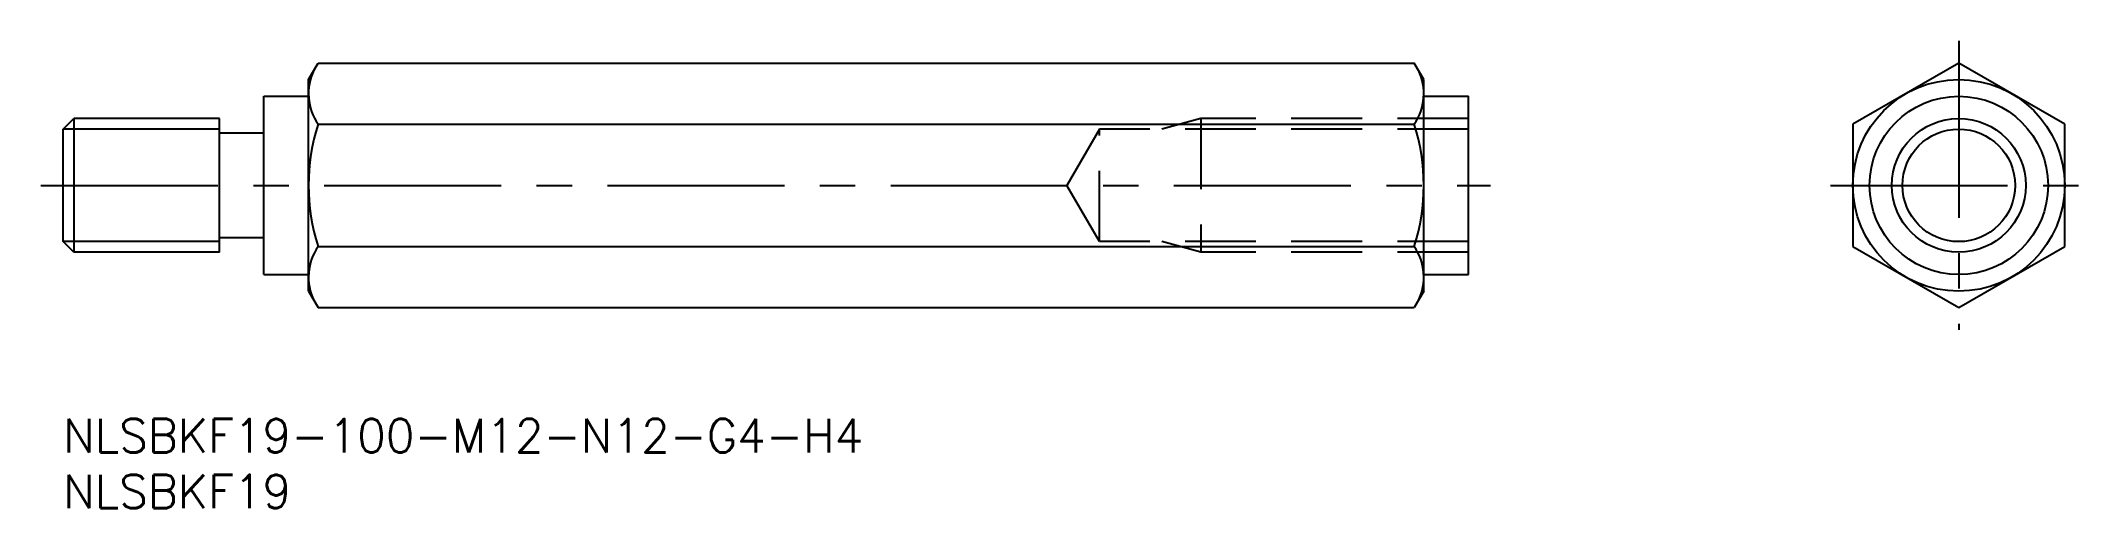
# Model space of a CAD drawing. Extents: x -2 to 181, y -8 to 34.
import ezdxf

# ---------------------------------------------------------------- set-up
doc = ezdxf.new("R2010")
doc.units = 0
doc.header["$LTSCALE"] = 0.5
doc.linetypes.add('CENTER', pattern=[50.8, 31.75, -6.35, 6.35, -6.35])
doc.linetypes.add('DASHED', pattern=[19.05, 12.7, -6.35])
for name, color, linetype in [('MSM_CENTER', 1, 'CENTER'), ('MSM_CONTINUOUS', 7, 'CONTINUOUS'), ('MSM_DASHED', 4, 'DASHED'), ('MSM_NARROW', 5, 'CONTINUOUS'), ('MSM_PART_NUMBER', 7, 'CONTINUOUS')]:
    doc.layers.add(name, color=color, linetype=linetype)
doc.styles.get("Standard").update_dxf_attribs({"font": 'txt.shx', "height": 3, "bigfont": 'bigfont.shx'})

# ---------------------------------------------------------------- blocks, each defined once
blk = doc.blocks.new('*U4')
at = {"layer": 'MSM_PART_NUMBER'}
blk.add_text('NLSBKF19-100-M12-N12-G4-H4', height=3, dxfattribs=at).set_placement((0, -3))
blk = doc.blocks.new('*U5')
at = {"layer": 'MSM_PART_NUMBER'}
blk.add_text('NLSBKF19', height=3, dxfattribs=at).set_placement((0, -8))

msp = doc.modelspace()

# ---------------------------------------------------------------- linework, layer by layer
at = {"layer": 'MSM_CENTER'}
for p, q in [((169.98, 33.94), (169.98, 8)), ((-2, 20.97), (128, 20.97)), ((158.48, 20.97), (181.48, 20.97))]:
    msp.add_line(p, q, dxfattribs=at)
at = {"layer": 'MSM_CONTINUOUS'}
for p, q in [((22, 30.47), (22.85, 31.94)), ((22.85, 31.94), (121.15, 31.94)), ((122, 30.47), (121.15, 31.94)), ((169.98, 31.94), (160.48, 26.45)), ((179.48, 26.45), (169.98, 31.94)), ((22, 11.47), (22, 30.47)), ((122, 11.47), (122, 30.47)), ((18, 12.97), (18, 28.97)), ((18, 28.97), (22, 28.97)), ((122, 28.97), (126, 28.97)), ((126, 12.97), (126, 28.97)), ((0, 26.02), (0.95, 26.97)), ((0, 15.92), (0, 26.02)), ((14, 26.97), (0.95, 26.97)), ((0.95, 26.97), (0.95, 14.97)), ((14, 14.97), (14, 26.97)), ((22.85, 26.45), (121.15, 26.45)), ((160.48, 26.45), (160.48, 15.48)), ((179.48, 15.48), (179.48, 26.45)), ((18, 25.67), (14, 25.67)), ((0.95, 14.97), (0, 15.92)), ((14, 14.97), (0.95, 14.97)), ((18, 16.27), (14, 16.27)), ((22.85, 15.48), (121.15, 15.48)), ((160.48, 15.48), (169.98, 10)), ((169.98, 10), (179.48, 15.48)), ((18, 12.97), (22, 12.97)), ((122, 12.97), (126, 12.97)), ((22, 11.47), (22.85, 10)), ((122, 11.47), (121.15, 10)), ((22.85, 10), (121.15, 10))]:
    msp.add_line(p, q, dxfattribs=at)
for radius in [9.5, 8, 5.05]:
    msp.add_circle((169.98, 20.97), radius, dxfattribs=at)
for centre, radius, start, end in [((26.86, 29.2), 4.86, 154.3842, 214.3842), ((117.14, 29.2), 4.86, 325.6158, 25.6158), ((40.15, 20.97), 18.15, 162.412, 197.588), ((103.85, 20.97), 18.15, 342.412, 17.588), ((26.86, 12.74), 4.86, 145.6158, 205.6158), ((117.14, 12.74), 4.86, 334.3842, 34.3842)]:
    msp.add_arc(centre, radius, start, end, dxfattribs=at)
at = {"layer": 'MSM_DASHED'}
for p, q in [((92.92, 26.02), (90, 20.97)), ((92.92, 15.92), (92.92, 26.02)), ((126, 26.02), (92.92, 26.02)), ((102, 26.97), (98.5, 26.02)), ((126, 26.97), (102, 26.97)), ((102, 26.97), (102, 14.97)), ((92.92, 15.92), (90, 20.97)), ((126, 15.92), (92.92, 15.92)), ((102, 14.97), (98.5, 15.92)), ((126, 14.97), (102, 14.97))]:
    msp.add_line(p, q, dxfattribs=at)
at = {"layer": 'MSM_NARROW'}
for p, q in [((14, 26.02), (0, 26.02)), ((14, 15.92), (0, 15.92))]:
    msp.add_line(p, q, dxfattribs=at)
msp.add_circle((169.98, 20.97), 6, dxfattribs=at)

# ---------------------------------------------------------------- block references
at = {"layer": 'MSM_CONTINUOUS'}
for name in ['*U4', '*U5']:
    msp.add_blockref(name, (0, 0), dxfattribs=at)

doc.saveas('drawing.dxf')
